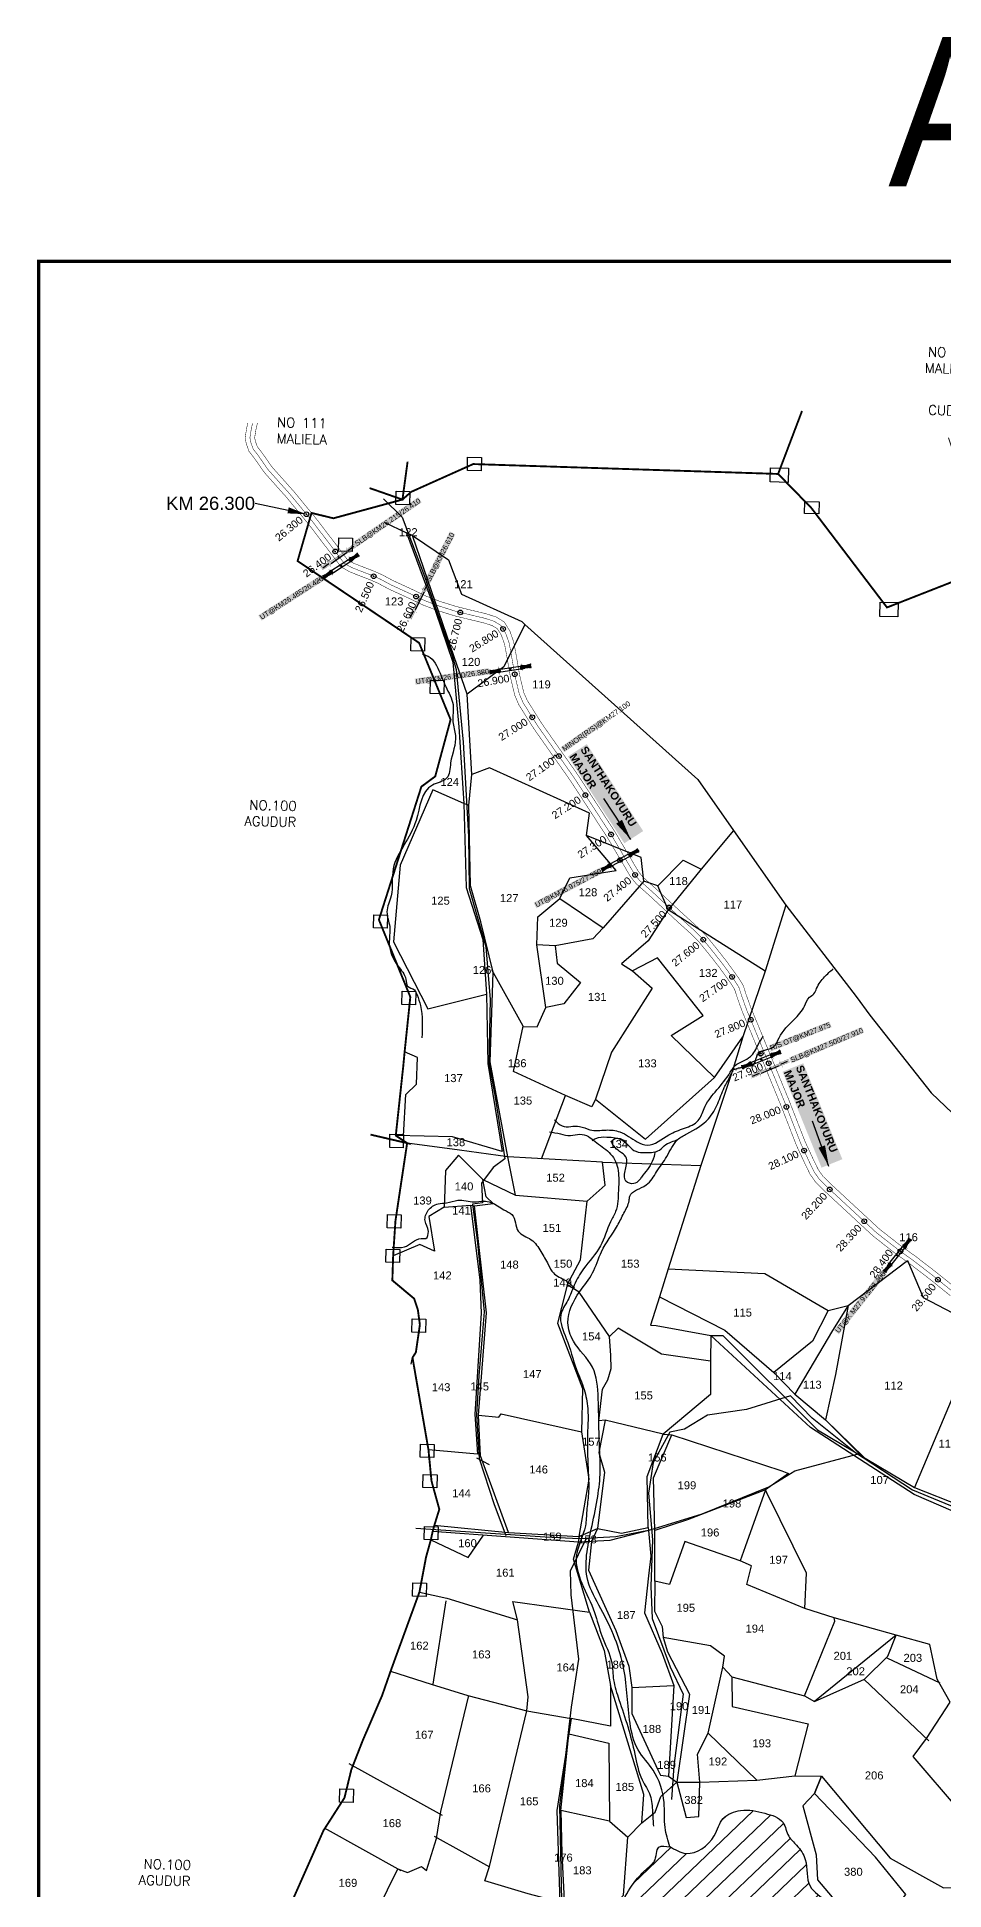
# Model space of a CAD drawing. Header units: inches. Extents: x 210057 to 233268, y 1605847 to 1613374.
# Drawn here: x 210057 to 211984, y 1609193 to 1613130 of the extents above; entities that cross this region are included whole.
import ezdxf
from ezdxf import colors
from ezdxf.entities.mleader import LeaderData, LeaderLine
from ezdxf.enums import TextEntityAlignment as Align
from ezdxf.math import Vec2, Vec3

# ---------------------------------------------------------------- set-up
doc = ezdxf.new("R2010")
doc.units = ezdxf.units.IN
doc.header["$LTSCALE"] = 15
doc.header["$MEASUREMENT"] = 0
doc.header["$PDMODE"] = 32
doc.header["$PDSIZE"] = 10
doc.linetypes.add('ACAD_ISO02W100', pattern=[15, 12, -3])
doc.linetypes.add('HIDDEN2', pattern=[0.1875, 0.125, -0.0625])
for name, color, linetype in [('CADAS', 1, 'Continuous'), ('CANAL1', 7, 'Continuous'), ('CHANAGE', 1, 'Continuous'), ('PLOT', 7, 'Continuous'), ('PLOT NO', 7, 'Continuous'), ('POINT', 2, 'Continuous'), ('RE REMARKS', 7, 'Continuous'), ('ROAD', 1, 'Continuous'), ('STREAM', 4, 'Continuous'), ('STRUCTURE', 5, 'Continuous'), ('TEXT', 1, 'Continuous'), ('text2', 7, 'Continuous'), ('VILLAGE BOUNDRY', 5, 'Continuous'), ('VILLAGE BOUNDRY STONES', 1, 'Continuous'), ('VILLAGE STONES', 240, 'Continuous')]:
    doc.layers.add(name, color=color, linetype=linetype)
doc.styles.add('section', font='romant.shx', dxfattribs={"height": 2})
doc.styles.get("Standard").update_dxf_attribs({"font": 'arial.ttf'})
doc.styles.add('TMS', font='trebuc.ttf')
doc.dimstyles.get("Standard").update_dxf_attribs({"dimtxt": 0.18, "dimasz": 0.18, "dimexe": 0.18, "dimexo": 0.0625, "dimgap": 0.09, "dimtad": 0, "dimtih": 1, "dimtoh": 1, "dimdec": 4, "dimzin": 0, "dimdsep": 46, "dimtxsty": 'Standard', "dimcen": 0.09, "dimadec": 0, "dimazin": 0, "dimtfac": 1, "dimtdec": 4, "dimtofl": 0, "dimtmove": 0, "dimatfit": 3, "dimfxl": 1, "dimtolj": 1, "dimtzin": 0, "dimarcsym": 0})

# ---------------------------------------------------------------- blocks, each defined once
blk = doc.blocks.new('SLB')
at = {"layer": 'STRUCTURE'}
h = blk.add_hatch(dxfattribs=at)
h.set_pattern_fill('DOTS', color=6, scale=20, angle=320.3722, style=0)
h.set_pattern_definition([(320.372247934, (-159.4327, -72.9564), (1.2786241598, 0.5641323054), [0, -1.25])])
h.paths.add_polyline_path([(769699.5, 1706871.1), (769699.5, 1706861.1), (769729.1, 1706861.1), (769732.1, 1706863.1), (769792.1, 1706863.1), (769795.1, 1706861.1), (769824.7, 1706861.1), (769824.7, 1706871.1), (769795.1, 1706871.1), (769792.1, 1706869.1), (769732.1, 1706869.1), (769729.1, 1706871.1)])
at = {"layer": 'STRUCTURE', "color": 6, "linetype": 'ACAD_ISO02W100', "ltscale": 0.5, "const_width": 0.5}
for points in [[(769699.5, 1706871.1), (769729.1, 1706871.1)], [(769795.1, 1706871.1), (769824.7, 1706871.1)], [(769699.5, 1706861.1), (769729.1, 1706861.1)], [(769795.1, 1706861.1), (769824.7, 1706861.1)]]:
    blk.add_lwpolyline(points, dxfattribs=at)
at = {"layer": 'STRUCTURE', "color": 6, "const_width": 0.628}
for points in [[(769726.1, 1706877.1), (769726.1, 1706873.1), (769732.1, 1706869.1), (769792.1, 1706869.1), (769798.1, 1706873.1), (769798.1, 1706877.1)], [(769726.1, 1706855.1), (769726.1, 1706859.1), (769732.1, 1706863.1), (769792.1, 1706863.1), (769798.1, 1706859.1), (769798.1, 1706855.1)]]:
    blk.add_lwpolyline(points, dxfattribs=at)
at = {"layer": 'STRUCTURE', "color": 6}
blk.add_lwpolyline([(769732.1, 1706863.1), (769792.1, 1706863.1)], dxfattribs=at)
blk.add_lwpolyline([(769732.1, 1706863.1), (769792.1, 1706863.1)], dxfattribs=at)
at = {"layer": 'STRUCTURE', "color": 0}
blk.add_circle((769762.1, 1706866.1), 1.24, dxfattribs=at)
for points in [[(769703.8, 1706866), (769726.7, 1706866)], [(769818.6, 1706865.8), (769795.7, 1706865.8)]]:
    blk.add_leader(points, dimstyle='Standard', override={"dimasz": 10, "dimgap": 0.09, "dimtad": 0}, dxfattribs=at)
blk = doc.blocks.new('UT')
at = {"layer": 'STRUCTURE'}
h = blk.add_hatch(dxfattribs=at)
h.set_pattern_fill('DASH', color=150, scale=8, angle=-39.6278, style=0)
h.set_pattern_definition([(320.372247933, (-4370.464, -6260.8811), (1.40800153113, 0.132407282), [1, -1])])
h.paths.add_polyline_path([(765163, 1700681.9), (765165.6, 1700680.6), (765167.2, 1700680.3), (765169.1, 1700680), (765172.4, 1700679.6), (765176.4, 1700679.3), (765179.5, 1700679.5), (765183.1, 1700679.9), (765187.7, 1700680.9), (765188.9, 1700681.2), (765193.1, 1700682.2), (765196.1, 1700680.2), (765196.1, 1700672.2), (765193.1, 1700670.2), (765190.5, 1700670.8), (765188.1, 1700671.3), (765185.5, 1700671.8), (765183.6, 1700672.1), (765181, 1700672.5), (765180.3, 1700672.5), (765178.5, 1700672.6), (765176.7, 1700672.6), (765174.6, 1700672.5), (765172.5, 1700672.3), (765170.4, 1700672), (765168.5, 1700671.7), (765166.1, 1700671.2), (765165, 1700670.8), (765163, 1700669.7)])
h.paths.add_polyline_path([(765259.1, 1700682.2), (765256.1, 1700680.2), (765256.1, 1700672.2), (765259.1, 1700670.2), (765261.9, 1700671), (765264.4, 1700671.6), (765266.4, 1700672), (765269.1, 1700672.5), (765272.7, 1700673), (765276.1, 1700673.1), (765278.6, 1700672.9), (765281.2, 1700672.7), (765283.9, 1700672.3), (765286.4, 1700671.9), (765288, 1700671.3), (765289.2, 1700670.6), (765289.1, 1700682.7), (765287.6, 1700681.8), (765285.7, 1700681.2), (765283, 1700680.7), (765281.2, 1700680.4), (765276.7, 1700679.9), (765272.7, 1700679.9), (765268.7, 1700680.3), (765264.8, 1700681), (765261.2, 1700681.7)])
at = {"layer": 'STRUCTURE', "color": 150, "const_width": 0.628}
for points in [[(765190.1, 1700688.2), (765190.1, 1700684.2), (765196.1, 1700680.2), (765256.1, 1700680.2), (765262.1, 1700684.2), (765262.1, 1700688.2)], [(765190.1, 1700664.2), (765190.1, 1700668.2), (765196.1, 1700672.2), (765256.1, 1700672.2), (765262.1, 1700668.2), (765262.1, 1700664.2)]]:
    blk.add_lwpolyline(points, dxfattribs=at)
at = {"layer": 'STRUCTURE', "color": 150}
for points in [[(765196.1, 1700680.2), (765256.1, 1700680.2)], [(765196.1, 1700672.2), (765256.1, 1700672.2)], [(765196.1, 1700672.2), (765256.1, 1700672.2)]]:
    blk.add_lwpolyline(points, dxfattribs=at)
at = {"layer": 'STRUCTURE', "color": 0}
blk.add_circle((765226.1, 1700676.2), 1.89, dxfattribs=at)
at = {"layer": 'STRUCTURE', "color": 150}
for points in [[(765163, 1700681.9), (765164.4, 1700681.1), (765167.9, 1700680.2), (765171.2, 1700679.8), (765176.1, 1700679.4), (765184.7, 1700680.3), (765193.1, 1700682.2)], [(765289.1, 1700682.7), (765287.8, 1700681.9), (765284.3, 1700680.9), (765280.9, 1700680.4), (765276.1, 1700679.8), (765267.4, 1700680.5), (765259.1, 1700682.2)], [(765163, 1700669.7), (765164.3, 1700670.6), (765167.8, 1700671.6), (765171.2, 1700672.1), (765176, 1700672.6), (765184.7, 1700672), (765193.1, 1700670.2)], [(765289.2, 1700670.6), (765287.8, 1700671.4), (765284.2, 1700672.3), (765280.9, 1700672.7), (765276.1, 1700673.1), (765267.4, 1700672.2), (765259.1, 1700670.2)]]:
    blk.add_spline(points, degree=3, dxfattribs=at)
at = {"layer": 'STRUCTURE', "color": 0}
blk.add_text('STREAM', height=5, dxfattribs=at).set_placement((765148.2, 1700675.8), align=Align.MIDDLE_CENTER)
for points in [[(765289.3, 1700676.7), (765265.4, 1700676.4)], [(765190.9, 1700676), (765164.2, 1700675.8)]]:
    blk.add_leader(points, dimstyle='Standard', override={"dimasz": 10, "dimgap": 0.09, "dimtad": 0}, dxfattribs=at)
blk = doc.blocks.new('OT')
at = {"layer": 'STRUCTURE', "color": 190}
for points, const_width in [([(769751, 1706596), (769729, 1706596)], 0.5), ([(769751, 1706579), (769729, 1706579)], 0.5), ([(769775, 1706602), (769775, 1706598), (769769, 1706594), (769762, 1706594), (769754, 1706594), (769748, 1706598), (769748, 1706602)], 0.5), ([(769748, 1706573), (769748, 1706577), (769754, 1706581), (769762, 1706581), (769762, 1706581), (769762, 1706581), (769769, 1706581), (769775, 1706577), (769775, 1706573)], 0.5), ([(769762, 1706594), (769762, 1706581)], 2.5)]:
    blk.add_lwpolyline(points, dxfattribs=dict(at, const_width=const_width))
at = {"layer": 'STRUCTURE', "color": 0}
blk.add_circle((769762, 1706587), 1.87, dxfattribs=at)
blk.add_leader([(769733, 1706587), (769754, 1706587)], dimstyle='Standard', override={"dimasz": 10, "dimgap": 0.09, "dimtad": 0}, dxfattribs=at)

msp = doc.modelspace()

# ---------------------------------------------------------------- hatches: boundary and pattern name
at = {"layer": 'STREAM'}
h = msp.add_hatch(dxfattribs=at)
h.set_pattern_fill('ANSI31', color=256, scale=257.462267, angle=-1.3115)
h.set_pattern_definition([(43.68846, (194678.905, 1609373.314), (-22.22983, 23.271574), [])])
edge = h.paths.add_edge_path()
edge.add_spline(control_points=[(211273.6, 1609131.6), (211272, 1609122.1), (211279.1, 1609098.3), (211301.4, 1609078.5), (211314.9, 1609050.9), (211345.6, 1609040.4), (211347.5, 1608984.4), (211336.4, 1608937.7), (211357.5, 1608870.8), (211420.7, 1608878.6), (211493.9, 1608855), (211577.4, 1608832.5), (211642, 1608822), (211666.5, 1608822.5)], knot_values=[101.129382, 101.129382, 101.129382, 101.129382, 103.997738, 107.292924, 109.945244, 112.625347, 115.557226, 124.326094, 128.026868, 133.101255, 139.849422, 151.136368, 158.279643, 158.279643, 158.279643, 158.279643], degree=3, periodic=0)
edge.add_line((211648.5, 1608822.9), (211666.5, 1608822.5))
edge.add_spline(control_points=[(211666.5, 1608822.5), (211677.7, 1608822.7), (211707, 1608825.8), (211751.2, 1608845.5), (211797.3, 1608860), (211826.9, 1608873.5), (211837.7, 1608880.3)], knot_values=[83.513317, 83.513317, 83.513317, 83.513317, 86.772642, 92.18921, 97.325335, 101.129382, 101.129382, 101.129382, 101.129382], degree=3, periodic=0)
edge.add_line((211837.7, 1608880.3), (211848.4, 1608887.9))
edge.add_line((211848.4, 1608887.9), (211848.5, 1608887.9))
edge.add_spline(control_points=[(211848.5, 1608887.9), (211857.5, 1608895.2), (211868.4, 1608907.5), (211904.1, 1608923.2), (211863.2, 1608932.7), (211835, 1608946.8), (211835.1, 1608992.9), (211801.5, 1609011.5), (211783.6, 1609049.5), (211764.1, 1609084.5), (211756.8, 1609130.2), (211739.3, 1609171.2), (211688, 1609197.9), (211697.2, 1609252.6), (211674.8, 1609286.5), (211650.3, 1609306.5), (211646.2, 1609344), (211599.6, 1609357.3), (211557.1, 1609367), (211509.3, 1609348.9), (211498.3, 1609296.9), (211445.5, 1609258.9), (211413, 1609278.6), (211401.6, 1609285.6)], knot_values=[0.027828, 0.027828, 0.027828, 0.027828, 3.686959, 5.550598, 7.707215, 11.616046, 15.25122, 19.019582, 21.784052, 27.345421, 30.571087, 35.203999, 39.870719, 45.443726, 48.929194, 51.351142, 54.434468, 58.620599, 63.669964, 67.623338, 71.633693, 78.494374, 82.15997, 82.15997, 82.15997, 82.15997], degree=3, periodic=0)
edge.add_spline(control_points=[(211401.6, 1609285.6), (211401.8, 1609285.1), (211401.9, 1609284.7), (211402, 1609284.3)], knot_values=[0, 0, 0, 0, 0.131062, 0.131062, 0.131062, 0.131062], degree=3, periodic=0)
edge.add_spline(control_points=[(211402, 1609284.3), (211392.8, 1609286), (211370.8, 1609290.2), (211374.7, 1609258.9), (211360.4, 1609243.6), (211342.3, 1609229.1), (211316.3, 1609198.9), (211301.8, 1609166.8), (211285.1, 1609150.4), (211282.6, 1609147.8)], knot_values=[160.14271, 160.14271, 160.14271, 160.14271, 162.399984, 165.524318, 166.295673, 168.502339, 172.257816, 177.750152, 178.777754, 178.777754, 178.777754, 178.777754], degree=3, periodic=0)
edge.add_line((211282.6, 1609147.8), (211273.6, 1609131.6))
h.paths.add_polyline_path([(211526.8, 1609102.4), (211585.3, 1609101), (211586, 1609132.6), (211527.5, 1609133.9)], flags=24)
h.paths.add_polyline_path([(211600.8, 1608818.3), (211659.3, 1608817), (211660, 1608848.5), (211601.5, 1608849.9)], flags=9)

# ---------------------------------------------------------------- linework, layer by layer
at = {"layer": 'CANAL1', "color": 200, "const_width": 1}
for points in [[(210505, 1612309.6), (210502.9, 1612300.2), (210499.3, 1612277.8), (210501.9, 1612265.2), (210507.6, 1612249.4), (210518.7, 1612235.3), (210540.5, 1612204.1), (210587.1, 1612152), (210635.2, 1612093.4), (210674.2, 1612042.3), (210693.6, 1612016.6), (210703.5, 1612003.7), (210720.5, 1611994), (210738.7, 1611986.6), (210765.4, 1611976.4), (210782, 1611969), (210805.3, 1611956.6), (210845.6, 1611938.1), (210876.8, 1611923.2), (210907, 1611911.6), (210943.7, 1611900.2), (210976, 1611892.2), (211005.9, 1611885.1), (211024.6, 1611879.1), (211035.4, 1611872.4), (211043.9, 1611858.8), (211050.7, 1611839.4), (211055.1, 1611815.9), (211063.1, 1611769.8), (211072.4, 1611730.8), (211081, 1611711), (211093.7, 1611690.7), (211113, 1611660.1), (211191.1, 1611548.9), (211268.6, 1611429.8), (211318.7, 1611345.1), (211329.7, 1611331.4), (211361.7, 1611302.7), (211417.2, 1611251), (211447.1, 1611224), (211462.7, 1611208.5), (211485.8, 1611180.1), (211505.4, 1611155.2), (211521.1, 1611133.6), (211531.8, 1611118.5), (211539.5, 1611106.1), (211545.4, 1611087.8), (211555.8, 1611059), (211569, 1611027.5), (211587.5, 1610982.2), (211611.6, 1610923.6), (211636.9, 1610862), (211671, 1610774.5), (211688.7, 1610736.4), (211699.7, 1610713.8), (211711.7, 1610696.4), (211733.3, 1610675.4), (211751.5, 1610658.5), (211834.3, 1610581.8), (211881.4, 1610544.9), (211912.6, 1610522.6), (211955.8, 1610489.4), (211998.2, 1610455.2)], [(210525.6, 1612309.6), (210522.5, 1612296.4), (210519.6, 1612278.3), (210521.2, 1612270.7), (210525.3, 1612259.2), (210534.8, 1612247.2), (210556.2, 1612216.5), (210602.2, 1612165), (210650.8, 1612105.9), (210690.2, 1612054.4), (210709.5, 1612028.7), (210716.9, 1612019.1), (210729.2, 1612012), (210746, 1612005.3), (210773.1, 1611994.9), (210790.8, 1611987), (210814.2, 1611974.5), (210854, 1611956.2), (210884.6, 1611941.6), (210913.6, 1611930.5), (210949, 1611919.5), (210980.7, 1611911.7), (211011.3, 1611904.4), (211033, 1611897.4), (211049.9, 1611886.9), (211062, 1611867.5), (211070, 1611844.6), (211074.8, 1611819.5), (211082.7, 1611773.8), (211091.4, 1611737.1), (211098.8, 1611720.3), (211110.7, 1611701.4), (211129.6, 1611671.2), (211207.7, 1611560.1), (211285.6, 1611440.4), (211335.2, 1611356.5), (211344.3, 1611345.2), (211375.2, 1611317.4), (211430.8, 1611265.8), (211460.8, 1611238.5), (211477.6, 1611222), (211501.4, 1611192.6), (211521.3, 1611167.3), (211537.3, 1611145.3), (211548.5, 1611129.6), (211557.8, 1611114.6), (211564.3, 1611094.2), (211574.4, 1611066.2), (211587.4, 1611035.1), (211606, 1610989.8), (211630.1, 1610931.2), (211655.5, 1610869.5), (211689.4, 1610782.4), (211706.7, 1610745), (211717, 1610723.9), (211727, 1610709.3), (211747, 1610689.9), (211765.1, 1610673.1), (211847.3, 1610597), (211893.4, 1610560.9), (211924.5, 1610538.7), (211968.1, 1610505.1), (212010.7, 1610470.8)]]:
    msp.add_lwpolyline(points, dxfattribs=at)
at = {"layer": 'CANAL1', "color": 1, "linetype": 'HIDDEN2', "ltscale": 4, "const_width": 1}
msp.add_lwpolyline([(210515.3, 1612309.6), (210512.7, 1612298.3), (210509.5, 1612278.1), (210511.6, 1612267.9), (210516.5, 1612254.3), (210526.7, 1612241.2), (210548.3, 1612210.3), (210594.6, 1612158.5), (210643, 1612099.6), (210682.2, 1612048.4), (210701.5, 1612022.6), (210710.2, 1612011.4), (210724.9, 1612003), (210742.3, 1611996), (210769.2, 1611985.7), (210786.4, 1611978), (210809.7, 1611965.5), (210849.8, 1611947.1), (210880.7, 1611932.4), (210910.3, 1611921.1), (210946.3, 1611909.8), (210978.3, 1611901.9), (211008.6, 1611894.8), (211028.8, 1611888.2), (211042.7, 1611879.7), (211052.9, 1611863.2), (211060.4, 1611842), (211064.9, 1611817.7), (211072.9, 1611771.8), (211081.9, 1611734), (211089.9, 1611715.7), (211102.2, 1611696), (211121.3, 1611665.7), (211199.4, 1611554.5), (211277.1, 1611435.1), (211326.9, 1611350.8), (211337, 1611338.3), (211368.5, 1611310), (211424, 1611258.4), (211454, 1611231.3), (211470.1, 1611215.2), (211493.6, 1611186.3), (211513.3, 1611161.2), (211529.2, 1611139.5), (211540.2, 1611124.1), (211548.6, 1611110.4), (211554.9, 1611091), (211565.1, 1611062.6), (211578.2, 1611031.3), (211596.7, 1610986), (211620.9, 1610927.4), (211646.2, 1610865.8), (211680.2, 1610778.5), (211697.7, 1610740.7), (211708.3, 1610718.9), (211719.3, 1610702.9), (211740.1, 1610682.7), (211758.3, 1610665.8), (211840.8, 1610589.4), (211887.4, 1610552.9), (211918.5, 1610530.7), (211961.9, 1610497.3), (212004.4, 1610463)], dxfattribs=at)
at = {"layer": 'PLOT'}
for points in [[(210794.6, 1612098.9), (210842.1, 1612076.4), (210855.3, 1612070.6), (210931.2, 1612018.6), (210959.2, 1611946.1), (211087.2, 1611888), (211093.5, 1611881.8), (211461.5, 1611552.4), (211537.1, 1611444.1), (211648, 1611285.1), (211798, 1611091.2), (211827, 1611051.4), (211956.8, 1610886.6), (212211, 1610644.9)], [(210855.3, 1612070.6), (210842.1, 1612076.4), (210903.6, 1611910.2), (210940.9, 1611801.2), (210953.3, 1611664.2), (210964.1, 1611501), (210969.2, 1611322.7), (211004.7, 1611212.2), (211012.3, 1611096.3), (211015.1, 1610948.9), (211045.7, 1610762), (210939.8, 1610792.7), (210819.5, 1610795.6)], [(211073.6, 1610669.3), (211057.6, 1610750.2), (211020.3, 1610952.1), (211024.9, 1611099.2), (211026.3, 1611143), (211000.5, 1611249.9), (210978.5, 1611326.6), (210975, 1611496.9), (210981.4, 1611562.6), (210971.4, 1611733.6), (210943.6, 1611813.1), (210855.3, 1612070.6)], [(211093.5, 1611881.8), (211048.8, 1611791.5), (210971.4, 1611733.6)], [(211089.3, 1611027.2), (211119.9, 1611026.5), (211138.4, 1611068.1), (211119.3, 1611200.6), (211121.4, 1611260.1), (211168.1, 1611299.5), (211189, 1611343.3), (211287.9, 1611358.6), (211224.7, 1611433), (211231.1, 1611480.9), (211018.6, 1611576.7), (210981.4, 1611562.6)], [(210975, 1611496.9), (210964.1, 1611501), (210898.4, 1611530.1), (210829, 1611370.1), (210814.6, 1611207.1), (210887.8, 1611065.1), (211012.3, 1611096.3)], [(211537.1, 1611444.1), (211468.3, 1611361.7), (211398.3, 1611275.5), (211355.6, 1611209.7), (211299.4, 1611160.6), (211322.8, 1611145.6), (211364, 1611108.8), (211277.6, 1610973.1), (211244, 1610873.1), (211236, 1610856.4), (211180, 1610880.6)], [(211604.3, 1611144.9), (211398.3, 1611275.5), (211376, 1611326.1), (211346.3, 1611336.1), (211340.6, 1611386.6), (211224.7, 1611433)], [(211376, 1611326.1), (211430, 1611381), (211468.3, 1611361.7)], [(211346.3, 1611336.1), (211260, 1611236.7), (211238.1, 1611213.5), (211158.2, 1611198.6), (211162.7, 1611161.8), (211212.3, 1611120.9), (211176.8, 1611075.9), (211138.4, 1611068.1)], [(211168.1, 1611299.5), (211260, 1611236.7)], [(211648, 1611285.1), (211604.3, 1611144.9), (211556.8, 1611005.6), (211536.3, 1610938), (211467.4, 1610732.3), (211398.2, 1610512.3), (211379.8, 1610453.2), (211360.7, 1610393.1), (211373.1, 1610392.2), (211489.2, 1610371.2), (211514.7, 1610370.6), (211715.7, 1610170.8), (211921.8, 1610047.7), (212019.1, 1610009.5)], [(211158.2, 1611198.6), (211119.3, 1611200.6)], [(211496.4, 1610919.2), (211404.5, 1611008.3), (211472.7, 1611051.1), (211375.4, 1611173.2), (211322.8, 1611145.6)], [(211128.8, 1610746.6), (211180, 1610880.6), (211069.6, 1610931.9), (211090.1, 1611027.9), (211023.3, 1611147.8)], [(211244, 1610873.1), (211349.8, 1610788.2), (211496.4, 1610919.2), (211556.8, 1611005.6)], [(210836.1, 1610795.2), (210841, 1610883.2), (210863.2, 1610904.8), (210865.3, 1610961.3), (210838.3, 1610973.8)], [(212004.9, 1609997), (211920.9, 1610033.3), (211700.9, 1610175.1), (211489.2, 1610371.2), (211488.1, 1610316.1), (211488.1, 1610245.6), (211387.4, 1610161.3), (211264.7, 1610191.1), (211250.7, 1610189.8), (211258.4, 1610256.8), (211269.9, 1610277), (211277.4, 1610300.6), (211276.7, 1610328.2), (211273.5, 1610368.8), (211209.2, 1610462.7), (211183.8, 1610478.4), (211212, 1610531.4), (211226.4, 1610656.2), (211264.5, 1610690.6), (211258.6, 1610739.4), (211057.6, 1610750.2), (210955.2, 1610764.9), (210843.6, 1610779.6)], [(210952.9, 1610753.9), (210925.3, 1610721.5), (210923.2, 1610661.3), (210922, 1610643.3), (210890, 1610623.7), (210901.8, 1610549.8), (210870.5, 1610564), (210813.9, 1610540.5)], [(210952.9, 1610753.9), (211004.6, 1610702), (211073.6, 1610669.3), (211226.4, 1610656.2)], [(211258.6, 1610739.4), (211467.4, 1610732.3)], [(211058.8, 1609952.4), (210999.7, 1610115.1), (210995.6, 1610201.7), (211012.6, 1610419.1), (210986.8, 1610646.3), (211026.1, 1610651.5), (211011.4, 1610665.3), (211004.6, 1610702)], [(210978, 1610647.5), (210998, 1610488.7), (211001.1, 1610418.5), (210987.3, 1610204.1), (210993.3, 1610119.1), (210888.9, 1610128.3)], [(210922, 1610643.3), (210978, 1610647.5), (210986.8, 1610646.3)], [(211398.2, 1610512.3), (211603.6, 1610502.5), (211738.5, 1610423.7), (211780.9, 1610434.4), (211906.6, 1610530.1), (211939.9, 1610451.4), (212002.5, 1610419.1), (212024.8, 1610317.5), (212118.9, 1610260.2), (212178.1, 1610255.1), (212241.1, 1610468), (212328.6, 1610426), (212335.8, 1610357.3), (212322, 1610319.2), (212350.5, 1610286.5), (212359, 1610180.1), (212420.8, 1610157.8), (212523.5, 1610114.5), (212542.8, 1610078.6), (212576.5, 1610126.7), (212801.9, 1610078.3), (212946.2, 1610020.8)], [(211183.8, 1610478.4), (211180.4, 1610463.5), (211163.4, 1610396.8), (211216.4, 1610258), (211214.3, 1610166), (211229.9, 1610065.3), (211208.5, 1609943.9), (211208, 1609932), (210897.8, 1609954.3)], [(211379.8, 1610453.2), (211518.9, 1610382), (211622.9, 1610292.1), (211667.6, 1610246), (211732.9, 1610191.4), (211814, 1610112.6)], [(211738.5, 1610423.7), (211704.7, 1610358.5), (211622.9, 1610292.1)], [(211780.9, 1610434.4), (211747.2, 1610381.8), (211667.6, 1610246)], [(211780.9, 1610434.4), (211753.9, 1610287.9), (211732.9, 1610191.4)], [(211488.1, 1610316.1), (211383.9, 1610331.4), (211291.8, 1610386.3), (211273.5, 1610368.8)], [(212024.8, 1610317.5), (212018.6, 1610278.1), (211921.8, 1610047.7)], [(210995.6, 1610201.7), (211038.8, 1610197.4), (211043.7, 1610204.4), (211214.3, 1610166)], [(211264.7, 1610191.1), (211251.1, 1610122.4), (211263, 1610080.8), (211248.3, 1609960.8), (211235.4, 1609933.4), (211228.8, 1609872.2), (211287.1, 1609744.2), (211314.4, 1609668.5), (211321.4, 1609622.8), (211321.1, 1609567.6), (211376.2, 1609448.3), (211382.1, 1609436.8), (211398.7, 1609434.5), (211416.9, 1609422), (211436.6, 1609346.6), (211463.2, 1609348.8), (211465.5, 1609421.8), (211460.8, 1609481.1), (211483.1, 1609526.1), (211514.4, 1609666.4), (211517.9, 1609689.8), (211488.1, 1609711.8), (211388, 1609729.4)], [(211732.9, 1610191.4), (211806.7, 1610117.5)], [(210900.9, 1609968.2), (211058.8, 1609952.4), (211208.5, 1609943.9), (211248.3, 1609960.8), (211298.8, 1609950.6), (211355.5, 1609963.2), (211353.6, 1610071.6), (211387.4, 1610161.3), (211406.1, 1610159.6), (211639.8, 1610083.1), (211654.2, 1610077.9), (211605.3, 1610042.8), (211439.4, 1609978.9), (211369.8, 1609956.6), (211367, 1610068.8), (211406.1, 1610159.6)], [(211688.5, 1609790.8), (211692.5, 1609865.8), (211607.7, 1610036.3), (211605.3, 1610042.8), (211562.2, 1609921.6), (211551, 1609892.4)], [(210897.8, 1609954.3), (210894, 1609936.6), (210973.2, 1609899.2), (211005.8, 1609946.9)], [(211355.5, 1609963.2), (211356.5, 1609956.9), (211274.3, 1609935.6), (211235.4, 1609933.4), (211208, 1609932)], [(211356.5, 1609956.9), (211361.2, 1609901.7), (211356.4, 1609860.5), (211347.8, 1609781.7), (211385.4, 1609695.6), (211410.3, 1609627.4)], [(212017.2, 1609361.4), (211918.9, 1609476.4), (211947.2, 1609514.3), (211997.5, 1609591.7), (211969.9, 1609640.4), (211954, 1609714.5), (211882.5, 1609734.5), (211751, 1609771), (211688.5, 1609790.8), (211565.2, 1609841.7), (211575.5, 1609881.5), (211551, 1609892.4), (211433.6, 1609933), (211401, 1609841.7), (211370.1, 1609848.7), (211369.8, 1609956.6)], [(210869.8, 1609825.9), (210928.2, 1609813), (211078.1, 1609767.1), (211068.5, 1609805.5), (211231.3, 1609783.1), (211197.2, 1609895.9), (211208, 1609932)], [(211370.1, 1609848.7), (211369.1, 1609785.1), (211385.4, 1609752.3), (211388, 1609729.4), (211396.8, 1609699.1), (211443.7, 1609609.1), (211416.9, 1609422), (211465.5, 1609421.8), (211587, 1609426.2), (211667.7, 1609435.6), (211724.3, 1609434.3), (211870.2, 1609260.5), (211983, 1609197.1), (212199.5, 1609199.3), (212384.3, 1609237.8), (212416.4, 1609411.2), (212463.1, 1609470.1), (212463.6, 1609493.9), (212482.9, 1609688.4), (212491.7, 1609695.9)], [(210898.7, 1609630.1), (210926.6, 1609807.5)], [(211231.3, 1609783.1), (211262, 1609701.9), (211275.9, 1609627), (211276.1, 1609540.8), (211191.9, 1609557), (211187.3, 1609524.6), (211161.4, 1609362), (211167.8, 1609167.1), (211100.5, 1609184.7), (211008.7, 1609211.9), (211018.6, 1609242.9), (211098.1, 1609573.1), (211100.5, 1609603), (211078.1, 1609767.1)], [(211687.8, 1609605.5), (211752.6, 1609764.1), (211752.6, 1609764.1), (211751, 1609771)], [(211533.4, 1609646), (211687.8, 1609605.5), (211709.4, 1609593.6), (211815.3, 1609640.7), (211864.8, 1609689.6), (211882.5, 1609734.5), (211709.4, 1609593.6)], [(211514.4, 1609666.4), (211533.4, 1609646), (211534.3, 1609582.7), (211695.5, 1609546.1), (211667.7, 1609435.6)], [(211862.8, 1609686.2), (211975.5, 1609633.2)], [(210808.4, 1609657.5), (210894.8, 1609630.1), (210972.7, 1609606.1), (211098.1, 1609573.1), (211191.9, 1609557)], [(211342.2, 1609335.3), (211346.4, 1609395.4), (211275.9, 1609627)], [(211321.4, 1609622.8), (211410.3, 1609627.4), (211398.7, 1609434.5)], [(211813.9, 1609640.7), (211952, 1609509.5)], [(210758.5, 1609105), (210823.6, 1609237.8), (210844.1, 1609230.2), (210873.9, 1609243), (210884.8, 1609234), (210906.2, 1609301.9), (210915.5, 1609359.7), (210974.5, 1609605.9)], [(211187.3, 1609524.6), (211272.3, 1609504.4), (211273.9, 1609339), (211170.5, 1609361.9), (211187, 1609523)], [(211483.1, 1609526.1), (211587, 1609426.2)], [(210918.5, 1609351.3), (210720.6, 1609460.7)], [(211936.7, 1608884.9), (211990.6, 1608944.8), (212192.9, 1609184.7), (212007.7, 1609146.3), (211853.5, 1609118.7), (211903.6, 1609183.3), (211839, 1609262.3), (211709.1, 1609397.7), (211724.3, 1609434.3), (211709.1, 1609397.7), (211684.4, 1609371.7), (211712.6, 1609267.2), (211715.4, 1609214.4), (211805.9, 1609108.3), (211823.4, 1609103.9), (211853.5, 1609118.7)], [(211138, 1609110.7), (211213.4, 1609086), (211259.7, 1609113.6), (211273.5, 1609131.5), (211300.2, 1609179.2), (211303.7, 1609182.1), (211312.9, 1609305), (211342.2, 1609335.3), (211370.4, 1609358.4), (211382.6, 1609391.2), (211416.9, 1609422)], [(211170.5, 1609361.9), (211172.2, 1609269.4), (211177.4, 1609171.5)], [(210667.4, 1609325), (210830, 1609233.9)], [(210900.9, 1609306.9), (211018.7, 1609242.3)], [(211273.9, 1609339), (211312.9, 1609305)]]:
    msp.add_lwpolyline(points, dxfattribs=at)
at = {"layer": 'POINT'}
for p in [(211296, 1611381, 39), (211595, 1610970, 40)]:
    msp.add_point(p, dxfattribs=at)
at = {"layer": 'ROAD'}
for points in [[(210793.7, 1612148.8), (210833.1, 1612109.9), (210880.2, 1611984.4), (210939, 1611815.6), (210948, 1611786), (210962.7, 1611631.4), (210973.7, 1611431.2), (210975.4, 1611320.4), (211011.1, 1611196.4), (211020.4, 1611085.1), (211017.2, 1610949.6), (211030.6, 1610877.5), (211051.5, 1610746.3), (211026.7, 1610727.5), (211001.5, 1610694.3), (211003.5, 1610652.9), (210982.7, 1610649.9), (210992.8, 1610567.9), (211007, 1610421.3), (210995.9, 1610285.1), (210990.7, 1610203.3), (210996.9, 1610109.6), (211028.7, 1610011.9), (211053, 1609945.8)], [(211792.4, 1610125), (211917.7, 1610043.3), (212111.6, 1609963.3), (212249.9, 1609901.5), (212331.1, 1609875), (212423.8, 1609837.7), (212456.4, 1609814.4), (212491.3, 1609729.1), (212508.6, 1609707.2), (212605.2, 1609697.9), (212814.8, 1609706.2), (212835.6, 1609727.1), (212904.6, 1609862.6), (212966.1, 1610055.3), (213034.8, 1610231.6), (213138.1, 1610348.4)], [(210862, 1609961.8), (211137.1, 1609943), (211209.5, 1609939.7), (211287, 1609943.6), (211359.7, 1609958.3), (211470.8, 1609992.1), (211612.4, 1610049.2), (211667.1, 1610083.7), (211799.8, 1610119.1), (211704.5, 1610195.2), (211658.5, 1610242.4), (211565, 1610213.9), (211481.8, 1610201.3), (211433, 1610172.2), (211401.5, 1610165.4), (211366.7, 1610100.9), (211356.6, 1610036.2), (211364.7, 1609936.8), (211361.3, 1609838.4), (211364.4, 1609769.9), (211402.7, 1609667), (211430.3, 1609609), (211410.6, 1609456.7), (211405.5, 1609384.9)], [(211196.1, 1608524.6), (211183, 1608668.4), (211154.5, 1608784.8), (211086.6, 1608932.1), (211078.8, 1608959.8), (211080.8, 1609012.1), (211090.8, 1609062.5), (211109.4, 1609072.1), (211120.4, 1609079.4), (211143.1, 1609126.9), (211172, 1609169.7), (211167.8, 1609371.8), (211193.1, 1609581.3), (211208.2, 1609683.1), (211192.2, 1609820.1), (211190.9, 1609870.7), (211225.3, 1609941.9)]]:
    msp.add_lwpolyline(points, dxfattribs=at)
at = {"layer": 'STREAM'}
for points in [[(210875.4, 1611818.9), (210892.5, 1611811.7), (210905.7, 1611794.7), (210925.7, 1611749.5), (210941.2, 1611711.2), (210940.8, 1611675), (210946.4, 1611645.5), (210936.1, 1611587.3), (210927.6, 1611554.9), (210897.4, 1611540.4), (210862.6, 1611465.2), (210837.4, 1611413.3), (210814, 1611362.7), (210809.4, 1611304.7), (210800.7, 1611270.8), (210806.5, 1611239.6), (210805.7, 1611203.4), (210824.1, 1611156), (210840.9, 1611127.4), (210844.7, 1611113), (210859, 1611105), (210864.7, 1611094.9), (210871.9, 1611071.7), (210875.2, 1611003.2)], [(211533.6, 1610934.7), (211563.8, 1610942.6), (211580.2, 1610947.4), (211588.9, 1610969.1), (211610.1, 1610978.9), (211622.7, 1610984.6), (211633.9, 1611003.2), (211666.3, 1611042.6), (211687.9, 1611070.5), (211698.7, 1611089.5), (211707.9, 1611097), (211713.7, 1611108.5), (211730.6, 1611133), (211749, 1611150.2)], [(211156.8, 1610828.9), (211173.2, 1610816.1), (211210.1, 1610815.2), (211231.9, 1610807.9), (211266.2, 1610807.5), (211295.7, 1610803.4), (211332.6, 1610782.4), (211353.9, 1610775.5), (211399.8, 1610797.2), (211433.2, 1610811.5), (211462.3, 1610827.6), (211474.5, 1610853), (211498.1, 1610888.2), (211526.9, 1610925), (211540.6, 1610944.4), (211572.9, 1610963.4), (211589.8, 1610989.2), (211600.5, 1611007.9)], [(211402, 1609284.3), (211391.9, 1609325.4), (211389.6, 1609378.8), (211366.2, 1609447.3), (211334.6, 1609490.3), (211317.2, 1609546.9), (211304.4, 1609661.5), (211255.3, 1609790.2), (211227.6, 1609850.5), (211234.9, 1609959.2), (211247.5, 1610022), (211253.6, 1610075.7), (211252.3, 1610138.9), (211249.7, 1610237.4), (211237.4, 1610303.5), (211197, 1610359.2), (211185.2, 1610398.1), (211210.3, 1610464.1), (211237.6, 1610503.7), (211256.7, 1610549), (211290.5, 1610604.4), (211304.3, 1610631.1), (211315.3, 1610657.2), (211316.9, 1610666.9), (211351.7, 1610690.7), (211373.8, 1610718.6), (211395.4, 1610751.4), (211418.4, 1610786.9), (211438.1, 1610799.7), (211484.1, 1610831.5), (211503.5, 1610863.6), (211517.5, 1610897.9), (211528.4, 1610918.5), (211538.6, 1610939.7)], [(211145.9, 1610803.5), (211169.4, 1610799.4), (211190.7, 1610795.7), (211210.5, 1610798.5), (211229.1, 1610793.5), (211243.2, 1610782.9), (211257.9, 1610772), (211284.4, 1610744.8), (211293.2, 1610705.9), (211292.6, 1610679.2), (211286.5, 1610634.3), (211275.7, 1610612.4), (211254.3, 1610561.1), (211218.5, 1610512.5), (211198.7, 1610477.9), (211184.9, 1610445.7), (211169.9, 1610414.4), (211181.7, 1610364.8), (211203.6, 1610298.5), (211219.6, 1610256.1), (211227.3, 1610216), (211226.7, 1610151.8), (211228.6, 1610079.6), (211228.9, 1610034.5), (211225.3, 1609998.6), (211222.5, 1609966.7), (211203, 1609900.6), (211214.9, 1609844.4), (211241.9, 1609782.1), (211257.4, 1609732.5), (211278.3, 1609675.9), (211282.3, 1609639), (211293.8, 1609597.2), (211327.5, 1609481.5), (211342.9, 1609427), (211360.1, 1609393.4), (211364.9, 1609358.6), (211367, 1609328.7)], [(211237.1, 1610785.3), (211244.6, 1610789.8), (211267.8, 1610792.5), (211302, 1610785.2), (211329.3, 1610762.2), (211351.4, 1610759.8), (211379.6, 1610764.6), (211393.2, 1610776.6), (211409.2, 1610783.6), (211420.8, 1610788.8)], [(211370.8, 1610761.8), (211364.6, 1610740.7), (211341.7, 1610707.6), (211336.4, 1610700.6), (211325.3, 1610693.7), (211308.5, 1610699), (211307.4, 1610723.9), (211310.2, 1610737.7), (211308.3, 1610750.3), (211295.2, 1610761.8), (211282.7, 1610773.8), (211279.1, 1610784), (211286.6, 1610789.5), (211305.3, 1610785.5)], [(210811.9, 1610558.9), (210838, 1610559.2), (210854.8, 1610569), (210873.5, 1610576.9), (210883.2, 1610577.2), (210888.7, 1610592), (210881.8, 1610614.3), (210888.4, 1610636.9), (210909.4, 1610650.6), (210927.6, 1610652.6), (210951.5, 1610658.2), (210986.3, 1610654.9), (211006.2, 1610656.6), (211035.8, 1610646.6), (211049.4, 1610637.7), (211066.4, 1610627.9), (211079.7, 1610592.4), (211107.2, 1610574.4), (211127.6, 1610549.3), (211143.4, 1610521.6), (211154.3, 1610503.7), (211180.8, 1610487.5), (211198.9, 1610472.3)], [(211401.4, 1609285.7), (211436.3, 1609270.6), (211496.1, 1609308.2), (211515.3, 1609344.8), (211552.3, 1609361.8), (211603.9, 1609355.7), (211642.3, 1609336.1), (211654.6, 1609306.8), (211671.1, 1609288.1), (211689.6, 1609257.4), (211699.9, 1609200.9), (211734.6, 1609167.7), (211756.4, 1609125.2), (211764.2, 1609092.9), (211787.5, 1609040.6), (211802.1, 1609016.2), (211829.2, 1608988.3), (211840.1, 1608952.5), (211874, 1608930.8), (211894.3, 1608921.8), (211878.4, 1608911.1), (211847.1, 1608886.8), (211801.9, 1608862.8), (211752.2, 1608844.8), (211699.5, 1608826.3), (211592.5, 1608831), (211479.9, 1608860), (211411.9, 1608874.5), (211360.3, 1608882.8), (211344.6, 1608917.5), (211346.1, 1609007.8), (211340.1, 1609037.4), (211317.7, 1609053.5), (211301.2, 1609075.3), (211280.4, 1609102.1), (211275, 1609136.6), (211290.1, 1609155.7), (211321.6, 1609202.7), (211346.8, 1609232), (211363.7, 1609247.3), (211368.7, 1609253.4), (211378.8, 1609284), (211402, 1609284.3)]]:
    msp.add_spline(points, degree=3, dxfattribs=at)
at = {"layer": 'text2'}
msp.add_lwpolyline([(210852.5, 1610309.7), (210855, 1610324)], dxfattribs=at)
at = {"layer": 'text2', "color": 2}
msp.add_lwpolyline([(211018.3, 1610096.1), (210992, 1610110)], dxfattribs=at)
at = {"layer": 'text2', "color": 3}
for p in [(210629.7, 1612115.8), (210690.9, 1612036.7), (210772.5, 1611984.2), (210862.7, 1611941), (210956.6, 1611907.3), (211047.4, 1611872), (211072.2, 1611775.9), (211109.6, 1611684.3), (211166.1, 1611601.9), (211222.3, 1611519.2), (211276.9, 1611435.4), (211328, 1611349.5), (211400.2, 1611280.5), (211472.9, 1611211.9), (211534, 1611132.8), (211573.9, 1611041.7), (211611.9, 1610949.2), (211649.7, 1610856.6), (211687, 1610763.8), (211741.5, 1610681.4), (211814.8, 1610613.5), (211891.8, 1610549.8), (211971.6, 1610489.5)]:
    msp.add_point(p, dxfattribs=at)
at = {"layer": 'VILLAGE BOUNDRY', "const_width": 7}
msp.add_lwpolyline([(210060.7, 1612653.2), (214845.4, 1612653.2), (214845.4, 1606540.9), (210060.7, 1606540.9)], close=True, dxfattribs=at)
at = {"layer": 'VILLAGE BOUNDRY', "const_width": 4}
for points in [[(210610.8, 1612016.4), (210640.4, 1612118.5), (210687.1, 1612107.2), (210833.7, 1612147), (210844.6, 1612227.6), (210833.7, 1612147), (210763.8, 1612171.4), (210833.7, 1612147), (210852.1, 1612163.3), (210984, 1612222.4), (211631.9, 1612201.4), (211682.7, 1612335.1), (211631.9, 1612201.4), (211702.2, 1612129.5), (211863.3, 1611917.7), (212141.6, 1612026.8)], [(210599.9, 1609170.5), (210665.9, 1609319.2), (210710.5, 1609388.7), (210724.9, 1609448), (210749, 1609509.7), (210790.5, 1609606.2), (210808.4, 1609657.5), (210869.8, 1609825.9), (210883.9, 1609900.5), (210894, 1609936.6), (210897.8, 1609954.3), (210901.8, 1609968.8), (210912, 1610001.7), (210895.4, 1610061.7), (210888.9, 1610128.3), (210855, 1610324), (210862.2, 1610335), (210870.7, 1610394), (210866.3, 1610426.2), (210858.4, 1610449.3), (210812.2, 1610488), (210813.9, 1610540.5), (210818.8, 1610614.5), (210843.6, 1610779.6), (210765.8, 1610797.7), (210843.6, 1610779.6), (210819.5, 1610795.6), (210835.6, 1610945.2), (210838.3, 1610973.8), (210850.4, 1611090.2), (210783.6, 1611254.3), (210873.9, 1611537), (210903.3, 1611558.8), (210936, 1611679.4), (210869.1, 1611842.4), (210610.8, 1612016.4), (210640.4, 1612118.5)]]:
    msp.add_lwpolyline(points, dxfattribs=at)
at = {"layer": 'VILLAGE BOUNDRY STONES'}
for points in [[(210972.2, 1612236.8), (211001.3, 1612236.1), (211000.7, 1612207.9), (210971.6, 1612208.6)], [(211615.8, 1612214.7), (211653.8, 1612213.8), (211653.1, 1612183.4), (211615.1, 1612184.3)], [(210820.4, 1612164.8), (210849.4, 1612164.2), (210848.8, 1612136), (210819.7, 1612136.7)], [(211688.5, 1612143.2), (211719, 1612142.5), (211718.4, 1612116.5), (211687.9, 1612117.2)], [(210698.5, 1612065.7), (210727.6, 1612065), (210727, 1612036.9), (210697.9, 1612037.5)], [(211848.9, 1611929.1), (211886.9, 1611928.2), (211886.2, 1611897.8), (211848.2, 1611898.7)], [(210852.1, 1611853.9), (210881.2, 1611853.2), (210880.5, 1611825), (210851.5, 1611825.7)], [(210893.5, 1611762.9), (210922.6, 1611762.2), (210921.9, 1611734), (210892.9, 1611734.7)], [(210773, 1611264.9), (210802.1, 1611264.2), (210801.4, 1611236.1), (210772.3, 1611236.7)], [(210832.8, 1611102.3), (210861.8, 1611101.6), (210861.2, 1611073.4), (210832.1, 1611074.1)], [(210807.1, 1610798.4), (210836.2, 1610797.7), (210835.5, 1610769.5), (210806.5, 1610770.2)], [(210801.7, 1610627.7), (210830.8, 1610627.1), (210830.1, 1610598.9), (210801.1, 1610599.6)], [(210799.3, 1610554.6), (210828.4, 1610553.9), (210827.7, 1610525.8), (210798.6, 1610526.4)], [(210854.2, 1610406.3), (210883.2, 1610405.6), (210882.6, 1610377.4), (210853.5, 1610378.1)], [(210872, 1610140.2), (210901.1, 1610139.6), (210900.4, 1610111.4), (210871.3, 1610112.1)], [(210878, 1610075.9), (210907.1, 1610075.2), (210906.4, 1610047.1), (210877.3, 1610047.7)], [(210880.7, 1609965.3), (210909.8, 1609964.7), (210909.1, 1609936.5), (210880, 1609937.2)], [(210855.5, 1609845.3), (210884.5, 1609844.7), (210883.9, 1609816.5), (210854.8, 1609817.2)], [(210700.4, 1609407.9), (210729.4, 1609407.2), (210728.8, 1609379), (210699.7, 1609379.7)]]:
    msp.add_lwpolyline(points, close=True, dxfattribs=at)

# ---------------------------------------------------------------- block references
at = {"layer": 'STRUCTURE', "color": 0}
for name, p, xscale, yscale, zscale, rotation in [('UT', (404531.9, 321042.4, 35), 0.6999999999999998, 0.6999999999999998, 0.6999999999999998, 32.76432315400166), ('SLB', (445335.8, 322510.1, 34), 0.6999999999999996, 0.6999999999999996, 0.6999999999999996, 34.58702614923196), ('SLB', (1028502, 587540.6), 0.6999999999999996, 0.6999999999999996, 0.6999999999999996, 62.87001690846709), ('UT', (-153123.8, 358182.4, 37), 0.6999999999999997, 0.6999999999999997, 0.6999999999999997, 8.026353975011451), ('OT', (340764.9, 969293.6, 38), 0.3500000000000003, 0.3500000000000003, 0.3500000000000003, 35.68601576187456), ('UT', (294402.2, 308595.6, 39), 0.6999999999999997, 0.6999999999999997, 0.6999999999999997, 27.87557129890142), ('UT', (153278.5, 306826.8, 41), 0.6999999999999997, 0.6999999999999997, 0.6999999999999997, 21.66513125093574), ('SLB', (180341.5, 300623, 42), 0.6999999999999996, 0.6999999999999996, 0.6999999999999996, 22.90718614398219), ('OT', (171823.7, 956923, 40), 0.3500000000000002, 0.3500000000000002, 0.3500000000000002, 20.79815060358888), ('UT', (810066.3, 450224, 43), 0.6999999999999997, 0.6999999999999997, 0.6999999999999997, 51.49812206115305)]:
    msp.add_blockref(name, p, dxfattribs=dict(at, xscale=xscale, yscale=yscale, zscale=zscale, rotation=rotation))

# ---------------------------------------------------------------- texts
at = {"layer": 'CADAS', "color": 2, "style": 'TMS'}
msp.add_text('A1-P', height=315.69, dxfattribs=at).set_placement((211866.6, 1612812.6))
at = {"layer": 'CHANAGE'}
for s, rotation, p in [('26.300', 39.3959, (210618.9, 1612106.9)), ('26.400', 36.8576, (210679.7, 1612028.3)), ('26.500', 66.0655, (210766.9, 1611971.4)), ('26.600', 64.4972, (210856.7, 1611928.4)), ('26.700', 76.1795, (210953.3, 1611893.7)), ('26.800', 31.9492, (211035.6, 1611864.6)), ('26.900', 9.861, (211060.7, 1611767.7)), ('27.000', 32.2059, (211097.7, 1611676.9)), ('27.100', 35.0604, (211154.6, 1611593.8)), ('27.200', 33.0764, (211210.6, 1611511.6)), ('27.300', 33.0764, (211265.2, 1611427.8)), ('27.400', 38.8113, (211317.1, 1611340.7)), ('27.500', 47.0855, (211390.7, 1611270.3)), ('27.600', 39.0248, (211462, 1611203.1)), ('27.700', 35.404, (211522.6, 1611124.6)), ('27.800', 22.7027, (211560.9, 1611036.3)), ('27.900', 22.4136, (211599, 1610943.8)), ('28.000', 21.2877, (211636.7, 1610851.5)), ('28.100', 24.873, (211674.3, 1610758)), ('28.200', 47.0948, (211731.9, 1610671.2)), ('28.300', 47.1964, (211805.3, 1610603.2)), ('28.400', 54.4256, (211871, 1610551.3)), ('28.500', 51.1035, (211962.8, 1610478.6))]:
    msp.add_text(s, height=16, rotation=rotation, dxfattribs=at).set_placement(p, align=Align.MIDDLE_RIGHT)
at = {"layer": 'PLOT NO'}
for s, p in [('122', (210846.1, 1612077.7)), ('121', (210963.2, 1611967.2)), ('123', (210815.9, 1611930.5)), ('120', (210979.3, 1611802.1)), ('119', (211129, 1611754.3)), ('124', (210934.1, 1611547)), ('128', (211227.9, 1611312.7)), ('118', (211420.2, 1611336.5)), ('125', (210914.4, 1611294.7)), ('127', (211060.5, 1611300.3)), ('117', (211535.8, 1611286.6)), ('129', (211165, 1611247.9)), ('126', (211002.8, 1611147.4)), ('130', (211156.6, 1611124.5)), ('132', (211483.4, 1611141.2)), ('131', (211247.6, 1611090.4)), ('136', (211077.5, 1610949.4)), ('133', (211354.1, 1610949.1)), ('137', (210942, 1610917.8)), ('135', (211089.6, 1610870)), ('138', (210947.2, 1610781.6)), ('134', (211293.2, 1610777.8)), ('140', (210964.5, 1610687.7)), ('152', (211159, 1610706.2)), ('139', (210876.2, 1610657.7)), ('141', (210959.1, 1610636.4)), ('151', (211151.3, 1610599.5)), ('116', (211909, 1610579.7)), ('148', (211060.9, 1610521.6)), ('150', (211174.8, 1610523.4)), ('153', (211317.6, 1610523.5)), ('142', (210918.4, 1610498.5)), ('149', (211173.9, 1610483.4)), ('115', (211556.5, 1610419.7)), ('154', (211235, 1610369)), ('147', (211109.5, 1610288.9)), ('114', (211640.9, 1610284.5)), ('143', (210915.8, 1610261)), ('145', (210997.8, 1610262.7)), ('155', (211346, 1610243.6)), ('113', (211704.5, 1610266.4)), ('112', (211877.2, 1610264.6)), ('157', (211235.1, 1610145.3)), ('111', (211992.6, 1610141.1)), ('146', (211123.1, 1610086.2)), ('156', (211375.2, 1610111.7)), ('199', (211438.2, 1610052.7)), ('107', (211847.6, 1610063.9)), ('144', (210959.3, 1610035.9)), ('198', (211533.9, 1610014)), ('160', (210971.9, 1609929.6)), ('159', (211152.2, 1609943.7)), ('158', (211226.8, 1609937.7)), ('196', (211487.3, 1609952.4)), ('197', (211633, 1609894.3)), ('161', (211052.2, 1609867)), ('187', (211309.3, 1609777)), ('195', (211435.7, 1609792.4)), ('194', (211582.6, 1609748.2)), ('162', (210869.5, 1609711.9)), ('163', (211001.3, 1609693.3)), ('201', (211769.5, 1609690.3)), ('164', (211180.6, 1609665.7)), ('186', (211286.9, 1609671.6)), ('202', (211796.6, 1609657.5)), ('203', (211918.2, 1609686)), ('204', (211910.6, 1609619.2)), ('190', (211421.4, 1609583.3)), ('191', (211468.2, 1609575.2)), ('188', (211363.7, 1609535)), ('167', (210879.9, 1609522.7)), ('193', (211597.1, 1609504.5)), ('189', (211395, 1609458.7)), ('192', (211504, 1609465.8)), ('184', (211220.2, 1609419.9)), ('206', (211836, 1609436.2)), ('166', (211001.7, 1609408.7)), ('165', (211102.8, 1609381.2)), ('185', (211306.1, 1609411.9)), ('382', (211452.3, 1609384.1)), ('168', (210811.3, 1609334.8)), ('176', (211175.6, 1609261.6)), ('183', (211215.8, 1609234.6)), ('380', (211791.8, 1609231.5)), ('169', (210717.9, 1609208))]:
    msp.add_text(s, height=17, dxfattribs=at).set_placement(p, align=Align.MIDDLE_CENTER)
at = {"layer": 'STRUCTURE', "color": 5, "attachment_point": 1, "bg_fill": 1, "box_fill_scale": 1.1, "bg_fill_color": 7, "bg_fill_true_color": 16777215, "bg_fill_transparency": 0}
for s, insert, char_height, width, rotation in [('SLB@KM26.215/26.410', (210730.6, 1612056.5, 34), 11, 165.343, 34.587), ('SLB@KM26.610', (210882.8, 1611976.2), 11, 114.072, 62.87), ('UT@KM26.485/26.420', (210528.8, 1611900.5, 35), 11, 156.781, 32.7643), ('UT@KM26.800/26.880', (210860.9, 1611765.6, 37), 11, 156.781, 8.0264), ('MINOR(R/S)@KM27.100', (211171.5, 1611620.6), 11, 109.515, 35.0604), ('{\\fArial|b1|i0|c0|p34;\\C1;SANTHAKOVURU MAJOR}', (211225, 1611625), 16.64, 216.744, 302.9568), ('UT@KM26.975/27.350', (211113.8, 1611290, 39), 11, 156.781, 27.8756), ('R/S OT@KM27.875', (211613.4, 1610986.4), 11, 136.372, 21.6651), ('SLB@KM27.500/27.910', (211656.7, 1610960.7, 42), 11, 165.343, 22.9072), ('{\\fArial|b1|i0|c0|p34;\\C1;SANTHAKOVURU MAJOR}', (211684.5, 1610947.1), 16.64, 216.744, 292.1463), ('UT@K M27.975/28.400', (211752.2, 1610382, 43), 11, 161.051, 51.4981)]:
    msp.add_mtext(s, dxfattribs=dict(at, insert=insert, char_height=char_height, width=width, rotation=rotation))
at = {"layer": 'TEXT', "char_height": 20.597, "attachment_point": 1, "rotation": 358.6885, "style": 'section'}
for s, insert, width in [('\\pi5.88485;NO 111 \\P\\pi5.25802E-013;MALIELA', (211944.7, 1612471.2), 129.467), ('\\pi21.57779;CUDDAPAH DISTRICT \\P\\pi91.2152;PULIVENDLA \\P\\pi65.22377;VUDAVAGANDLA \\P\\pi82.38793;1 st Portion', (211929.6, 1612348.1), 376.631), ('NO 111 MALIELA', (210567.3, 1612321.5), 129.467), ('\\pi9.80809;NO.100 \\P\\pi5.11591E-013;AGUDUR', (210498.8, 1611508.7), 129.467), ('\\pi9.80809;NO.100 \\P\\pi5.11591E-013;AGUDUR', (210274.1, 1609258.7), 129.467)]:
    msp.add_mtext(s, dxfattribs=dict(at, insert=insert, width=width))

# ---------------------------------------------------------------- leaders
at = {"layer": 'RE REMARKS', "color": 1}
for points in [[(211318.8, 1611424.9, -19), (211261.7, 1611511.8, -19)], [(211739.7, 1610730, -19), (211705.3, 1610826.6, -19)]]:
    msp.add_leader(points, dimstyle='Standard', override={"dimasz": 45}, dxfattribs=at)
at = {"layer": 'VILLAGE STONES', "color": 1}
ml = msp.add_multileader_mtext('Standard', dxfattribs=at)
ml.set_content('KM 26.300', color=1)
ml.set_leader_properties()
ml.build(insert=Vec2(0, 0))
ml.multileader.update_dxf_attribs({"dogleg_length": 0.36, "arrow_head_size": 40})
ctx = ml.context
ctx.base_point, ctx.char_height, ctx.arrow_head_size, ctx.landing_gap_size, ctx.plane_origin = Vec3(210335.9, 1612138.9), 28, 40, 0.09, Vec3(210466.9, 1612618.4)
ctx.text_align_type = 2
notes = []
notes.append((ctx, [(1, (1, 1, 0), (210520.5, 1612138.9), (-1, 0), 1.396927018504357e-11, [(0, [(210629.7, 1612115.8)], 0, [])])]))
ctx.mtext.insert, ctx.mtext.alignment, ctx.mtext.flow_direction = Vec3(210520.5, 1612153.1), 3, 5
for ctx, leaders in notes:
    for number, flags, end, landing, length, lines in leaders:
        leader = LeaderData()
        leader.index, (leader.has_last_leader_line, leader.has_dogleg_vector, leader.attachment_direction) = number, flags
        leader.last_leader_point, leader.dogleg_vector, leader.dogleg_length = Vec3(end), Vec3(landing), length
        for number, points, colour, breaks in lines:
            line = LeaderLine()
            line.index, line.vertices, line.color, line.breaks = number, Vec3.list(points), colors.encode_raw_color(colour), breaks
            leader.lines.append(line)
        ctx.leaders.append(leader)

doc.saveas('drawing.dxf')
